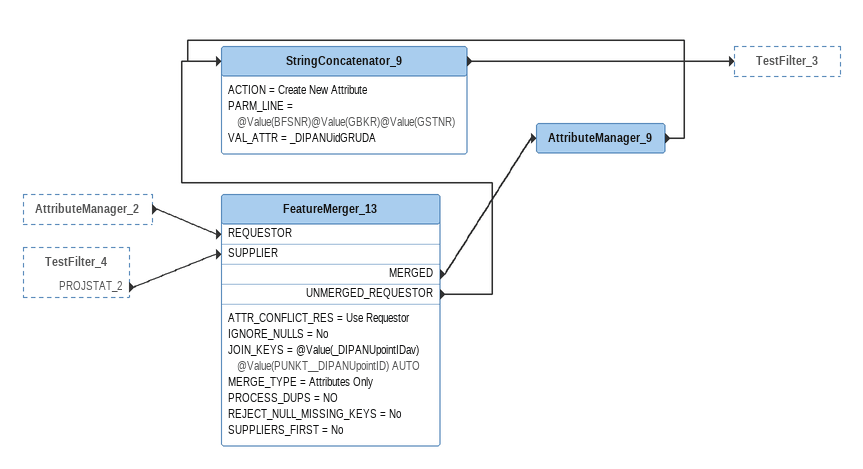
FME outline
AttributeManager_2 [outside]
    -> FeatureMerger_13 [REQUESTOR]
TestFilter_4 [outside]
    PROJSTAT_2 -> FeatureMerger_13 [SUPPLIER]
FeatureMerger_13
    ATTR_CONFLICT_RES = Use Requestor
    IGNORE_NULLS = No
    JOIN_KEYS = @Value(_DIPANUpointIDav) @Value(PUNKT__DIPANUpointID) AUTO
    MERGE_TYPE = Attributes Only
    PROCESS_DUPS = NO
    REJECT_NULL_MISSING_KEYS = No
    SUPPLIERS_FIRST = No
    MERGED -> AttributeManager_9
    UNMERGED_REQUESTOR -> StringConcatenator_9
AttributeManager_9
    -> StringConcatenator_9
StringConcatenator_9
    ACTION = Create New Attribute
    PARM_LINE = @Value(BFSNR)@Value(GBKR)@Value(GSTNR)
    VAL_ATTR = _DIPANUidGRUDA
    -> TestFilter_3
